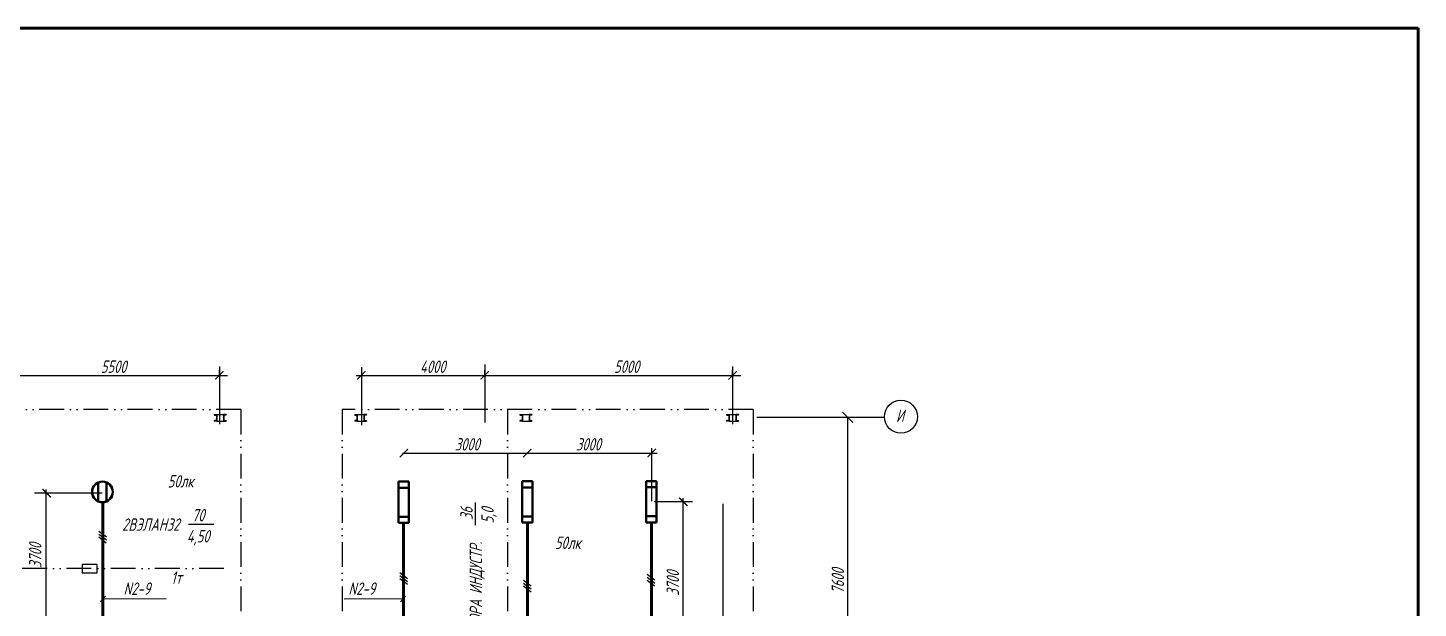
# Model space of a CAD drawing. Header units: inches. Extents: x -2146 to 222, y -883 to 3331.
# Drawn here: x -1037.5 to -701, y 3190.2 to 3330.6 of the extents above; entities that cross this region are included whole.
import ezdxf
from ezdxf.enums import TextEntityAlignment as Align

# ---------------------------------------------------------------- set-up
doc = ezdxf.new("R2010")
doc.units = ezdxf.units.IN
doc.header["$MEASUREMENT"] = 0
doc.linetypes.add('ACAD_ISO12W100', pattern=[21, 12, -3, 0, -3, 0, -3])
doc.linetypes.add('AUSGEZOGEN', pattern=[0])
for name, color, linetype in [('1', 7, 'AUSGEZOGEN'), ('блок', 7, 'Continuous'), ('орудован', 7, 'Continuous'), ('ТХ', 7, 'Continuous')]:
    doc.layers.add(name, color=color, linetype=linetype)
for name, color, linetype, lineweight in [('кабель', 1, 'Continuous', 60), ('лампа', 6, 'Continuous', 50), ('основной', 7, 'Continuous', 30), ('размеры', 82, 'Continuous', 25), ('Схема распред. сети', 9, 'Continuous', 25)]:
    doc.layers.add(name, color=color, linetype=linetype, lineweight=lineweight)
doc.styles.add('Simplex', font='simplex.shx', dxfattribs={"width": 0.7, "oblique": 15})

# ---------------------------------------------------------------- blocks, each defined once
blk = doc.blocks.new('A$C4C4C6647')
for p, q in [((-14.9, 15.3), (-14.9, -0.7)), ((-8.5, 15.3), (-14.9, 15.3)), ((-13.4, 14), (-14, 13.4)), ((-14, 13.4), (-14, 1.2)), ((-14, 1.2), (-13.4, 0.6)), ((-9.1, 14), (-13.4, 14)), ((-13.4, 0.6), (-9.1, 0.6)), ((-9.1, 14), (-8.5, 14.6)), ((-9.1, 0.6), (-8.5, 0)), ((-8.5, 15.3), (-8.5, 14.6)), ((-8.5, 0), (-8.5, -0.7)), ((-14.9, -0.7), (-8.5, -0.7))]:
    blk.add_line(p, q)
at = {"layer": 'Defpoints', "color": 0, "linetype": 'ByBlock'}
for p in [(-14.9, -0.6), (-8.5, -0.6)]:
    blk.add_point(p, dxfattribs=at)
blk = doc.blocks.new('A$C59454A50')
at = {"layer": '1', "color": 3}
for p, q in [((-0.8, 0.8), (0.8, 0.8)), ((-0.8, -0.8), (0.8, -0.8))]:
    blk.add_line(p, q, dxfattribs=at)
at = {"layer": '1', "color": 3, "yscale": 0.1, "zscale": 0.1}
for p, xscale in [((-2.29, -0.73), -0.1), ((2.29, -0.73), 0.1)]:
    blk.add_blockref('A$C4C4C6647', p, dxfattribs=dict(at, xscale=xscale))
blk = doc.blocks.new('A$C3F5E2088')
at = {"layer": 'ТХ'}
for p, q in [((0.98, 0), (-0.98, 0)), ((0.98, -3.63), (0.98, 0)), ((-0.98, 0), (-0.98, -3.63)), ((-0.98, -3.63), (0.98, -3.63))]:
    blk.add_line(p, q, dxfattribs=at)
blk = doc.blocks.new('_Oblique')
at = {"color": 0, "linetype": 'ByBlock', "lineweight": -2}
blk.add_line((-0.5, -0.5), (0.5, 0.5), dxfattribs=at)

msp = doc.modelspace()

# ---------------------------------------------------------------- linework, layer by layer
at = {"color": 0, "lineweight": 60}
for p, q in [((-1517.01, 3330.53), (-701.01, 3330.53)), ((-701.01, 2746.61), (-701.01, 3330.61)), ((-701.01, 2746.61), (-701.01, 3330.53))]:
    msp.add_line(p, q, dxfattribs=at)
at = {"color": 0, "linetype": 'ACAD_ISO12W100', "ltscale": 0.5}
for p, q in [((-985.94, 3238.24), (-1050.41, 3238.24)), ((-985.94, 3238.24), (-985.94, 3161.24)), ((-861.96, 3238.24), (-961.43, 3238.24)), ((-961.43, 3238.24), (-961.43, 3155.84)), ((-921.43, 3238.24), (-921.43, 3147.95)), ((-861.96, 3238.24), (-861.96, 3147.95)), ((-990.05, 3199.74), (-1045.94, 3199.74))]:
    msp.add_line(p, q, dxfattribs=at)
at = {"color": 0}
for p, q in [((-830.1, 3236.31), (-861.09, 3236.35)), ((-886.52, 3216.07), (-886.52, 3228.93)), ((-1019.5, 3218.03), (-1035.89, 3218.03)), ((-1033.03, 3147.96), (-1033.03, 3218.92)), ((-876.66, 3215.91), (-885.94, 3215.91)), ((-878.87, 3147.95), (-878.87, 3216.82))]:
    msp.add_line(p, q, dxfattribs=at)
at = {"color": 0, "lineweight": 25}
msp.add_line((-839.05, 3166.75), (-839.05, 3236.45), dxfattribs=at)
at = {"color": 6, "lineweight": 50}
for p, q in [((-1020.45, 3220.57), (-1020.46, 3216.01)), ((-1018.44, 3220.58), (-1018.44, 3215.99))]:
    msp.add_line(p, q, dxfattribs=at)
at = {"lineweight": 30}
for p, q in [((-929.15, 3210.27), (-929.15, 3215.72)), ((-998.6, 3210.49), (-992.47, 3210.49)), ((-1020.01, 3191.71), (-1018.74, 3193.1)), ((-947.32, 3191.71), (-946.06, 3193.1))]:
    msp.add_line(p, q, dxfattribs=at)
msp.add_line((-869.31, 3215.4), (-869.31, 3178.19))
at = {"linetype": 'Continuous'}
for p, q in [((-1004, 3192.41), (-1019.11, 3192.39)), ((-946.69, 3192.41), (-960.93, 3192.39))]:
    msp.add_line(p, q, dxfattribs=at)
at = {"layer": 'блок', "color": 0, "lineweight": 30}
for p, q in [((-1020.33, 3207.4), (-1018.51, 3206.01)), ((-1020.31, 3208.82), (-1018.49, 3207.43)), ((-1020.31, 3208.09), (-1018.49, 3206.7)), ((-947.47, 3197.36), (-945.65, 3195.97)), ((-947.45, 3198.78), (-945.63, 3197.39)), ((-947.45, 3198.05), (-945.63, 3196.66)), ((-917.51, 3196.97), (-915.69, 3195.58)), ((-887.63, 3196.96), (-885.81, 3195.57)), ((-887.61, 3198.39), (-885.79, 3197)), ((-887.61, 3197.65), (-885.79, 3196.26)), ((-917.53, 3195.55), (-915.71, 3194.16)), ((-917.51, 3196.24), (-915.69, 3194.85))]:
    msp.add_line(p, q, dxfattribs=at)
at = {"layer": 'кабель', "color": 0}
for p, q in [((-1019.38, 3183.47), (-1019.38, 3215.8)), ((-946.59, 3184.02), (-946.59, 3210.79)), ((-916.59, 3183.8), (-916.59, 3210.87)), ((-886.59, 3183.73), (-886.59, 3210.84))]:
    msp.add_line(p, q, dxfattribs=at)
at = {"layer": 'лампа'}
for p, q in [((-947.8, 3210.79), (-947.8, 3220.79)), ((-947.8, 3220.79), (-945.3, 3220.79)), ((-945.3, 3220.79), (-945.3, 3210.79)), ((-917.9, 3210.87), (-917.9, 3220.87)), ((-917.9, 3220.87), (-915.4, 3220.87)), ((-915.4, 3220.87), (-915.4, 3210.87)), ((-887.83, 3210.92), (-887.83, 3220.92)), ((-887.83, 3220.92), (-885.33, 3220.92)), ((-885.33, 3220.92), (-885.33, 3210.92)), ((-947.8, 3219.29), (-945.3, 3219.29)), ((-917.9, 3219.37), (-915.4, 3219.37)), ((-887.83, 3219.42), (-885.33, 3219.42)), ((-945.3, 3212.29), (-947.8, 3212.29)), ((-945.3, 3210.79), (-947.8, 3210.79)), ((-915.4, 3212.37), (-917.9, 3212.37)), ((-915.4, 3210.87), (-917.9, 3210.87)), ((-885.33, 3212.42), (-887.83, 3212.42)), ((-885.33, 3210.92), (-887.83, 3210.92))]:
    msp.add_line(p, q, dxfattribs=at)
for centre in [(-1019.45, 3218.32), (-1019.43, 3218.29)]:
    msp.add_circle(centre, 2.5, dxfattribs=at)
at = {"layer": 'основной', "color": 0}
msp.add_circle((-826.2, 3236.51), 4, dxfattribs=at)
at = {"layer": 'размеры', "color": 0}
for p, q in [((-991.14, 3248.67), (-991.14, 3234.67)), ((-991.14, 3246.14), (-991.14, 3247.76)), ((-956.74, 3248.49), (-956.74, 3234.49)), ((-926.93, 3246.14), (-926.93, 3247.76)), ((-926.93, 3246.14), (-926.93, 3247.76)), ((-926.9, 3249.14), (-926.9, 3235.14)), ((-866.93, 3248.67), (-866.93, 3234.67)), ((-866.93, 3246.14), (-866.93, 3247.76)), ((-1047.14, 3246.51), (-989.14, 3246.51)), ((-958, 3246.51), (-924.93, 3246.51)), ((-928.93, 3246.51), (-864.93, 3246.51)), ((-946.84, 3227.72), (-885.18, 3227.72))]:
    msp.add_line(p, q, dxfattribs=at)
at = {"layer": 'размеры', "color": 0, "const_width": 0.3}
for points in [[(-992.14, 3245.51), (-990.14, 3247.51)], [(-957.79, 3245.51), (-955.79, 3247.51)], [(-955.79, 3247.51), (-957.79, 3245.51)], [(-927.93, 3245.51), (-925.93, 3247.51)], [(-925.93, 3247.51), (-927.93, 3245.51)], [(-867.93, 3245.51), (-865.93, 3247.51)], [(-947.49, 3226.72), (-945.49, 3228.72)], [(-945.49, 3228.72), (-947.49, 3226.72)], [(-917.63, 3226.72), (-915.63, 3228.72)], [(-915.63, 3228.72), (-917.63, 3226.72)], [(-887.5, 3226.72), (-885.5, 3228.72)], [(-885.5, 3228.72), (-887.5, 3226.72)], [(-1033.95, 3219.01), (-1031.95, 3217.01)], [(-879.86, 3216.91), (-877.86, 3214.91)]]:
    msp.add_lwpolyline(points, dxfattribs=at)

# ---------------------------------------------------------------- block references
at = {"color": 0, "lineweight": 25, "xscale": 2.5, "yscale": 2.5, "zscale": 2.5, "rotation": 270}
msp.add_blockref('_Oblique', (-839.05, 3236.39), dxfattribs=at)
at = {"layer": '1', "color": 0}
for p in [(-990.94, 3236.24), (-956.96, 3236.24), (-916.96, 3236.24), (-866.96, 3236.24)]:
    msp.add_blockref('A$C59454A50', p, dxfattribs=at)
at = {"layer": '1', "color": 0, "rotation": 270}
msp.add_blockref('A$C3F5E2088', (-1020.74, 3199.74), dxfattribs=at)

# ---------------------------------------------------------------- texts
at = {"color": 0, "lineweight": 20, "style": 'Simplex', "oblique": 15, "width": 0.7}
msp.add_text('И', height=3, dxfattribs=at).set_placement((-827.38, 3235.23))
at = {"lineweight": 20, "style": 'Simplex', "oblique": 15, "width": 0.7}
for s, p in [('70', (-996.28, 3211.17)), ('2ВЭЛАН32', (-1007.76, 3208.9)), ('4,50', (-996.28, 3206.08))]:
    msp.add_text(s, height=3, dxfattribs=at).set_placement(p, align=Align.CENTER)
for s, p in [('36', (-929.83, 3213.05)), ('5,0', (-924.74, 3212.59)), ('6ДИОРА ИНДУСТР.', (-927.56, 3193.73))]:
    msp.add_text(s, height=3, rotation=90, dxfattribs=at).set_placement(p, align=Align.CENTER)
for p in [(-1014.34, 3193.4), (-959.91, 3193.4)]:
    msp.add_text('N2-9', height=3, dxfattribs=at).set_placement(p)
at = {"layer": 'орудован', "color": 0, "linetype": 'Continuous', "lineweight": 20, "style": 'Simplex', "oblique": 15, "width": 0.7}
msp.add_text('1т', height=3, dxfattribs=at).set_placement((-1002.86, 3196.07, 3))
at = {"layer": 'размеры', "color": 0, "lineweight": 25, "style": 'Simplex', "oblique": 15, "width": 0.7}
for s, p in [('5500', (-1019.83, 3247.11)), ('4000', (-942.58, 3247.11)), ('5000', (-895.62, 3247.11)), ('3000', (-934.18, 3228.32)), ('3000', (-904.85, 3228.32))]:
    msp.add_text(s, height=3, dxfattribs=at).set_placement(p)
at = {"layer": 'размеры', "color": 0, "lineweight": 20, "style": 'Simplex', "oblique": 15, "width": 0.7}
for s, p in [('3700', (-1034.2, 3199.86)), ('7600', (-839.96, 3193.68)), ('3700', (-879.9, 3193.17))]:
    msp.add_text(s, height=3, rotation=90, dxfattribs=at).set_placement(p)
at = {"layer": 'Схема распред. сети', "color": 0, "lineweight": 20, "style": 'Simplex', "oblique": 15, "width": 0.7}
for p in [(-1003.66, 3219.37), (-909.96, 3204.49)]:
    msp.add_text('50лк', height=3, dxfattribs=at).set_placement(p)

doc.saveas('drawing.dxf')
